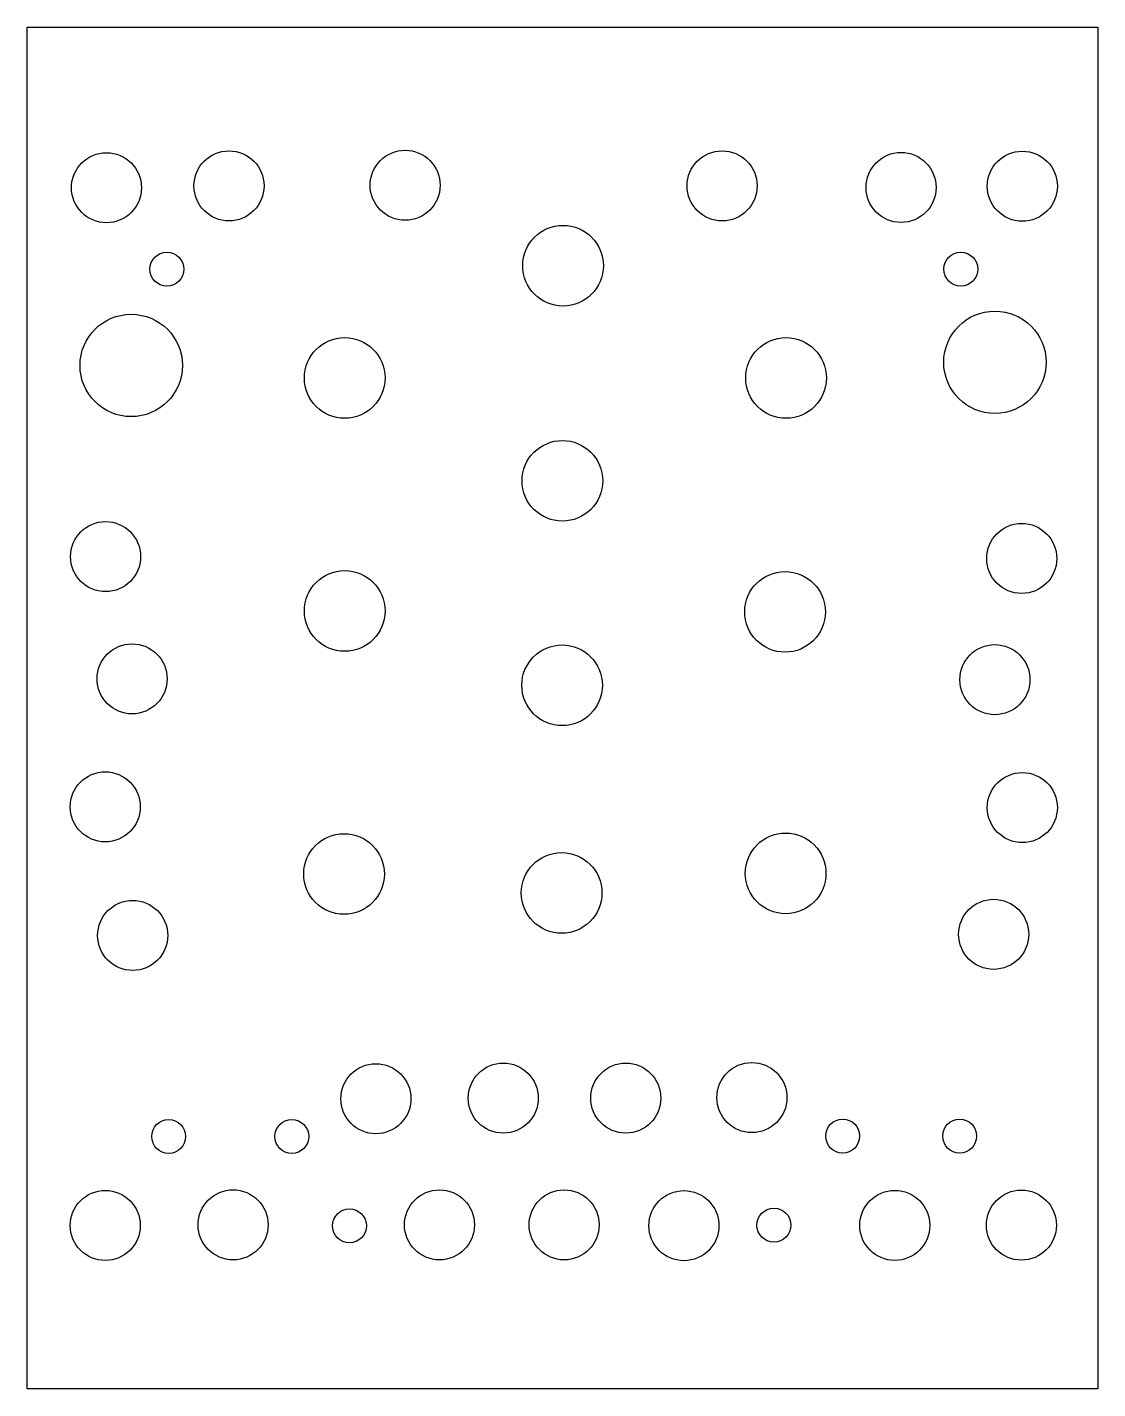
# Model space of a CAD drawing. Header units: millimetres. Extents: x 0 to 101, y 0 to 128.
import ezdxf

# ---------------------------------------------------------------- set-up
doc = ezdxf.new("R2010")
doc.units = ezdxf.units.MM
doc.layers.add('Contour', color=7, linetype='CONTINUOUS')

msp = doc.modelspace()

# ---------------------------------------------------------------- linework, layer by layer
at = {"layer": 'Contour', "color": 7, "linetype": 'CONTINUOUS'}
for p, q in [((0, 0), (0, 128.3)), ((0, 128.3), (100.85, 128.3)), ((100.85, 128.3), (100.85, 0)), ((100.85, 0), (0, 0))]:
    msp.add_line(p, q, dxfattribs=at)
for centre, radius in [((7.465, 113.177), 3.3), ((19.006, 113.349), 3.3), ((35.601, 113.406), 3.3), ((65.46, 113.349), 3.3), ((82.319, 113.203), 3.3), ((93.742, 113.317), 3.3), ((50.473, 105.827), 3.8), ((13.155, 105.496), 1.6), ((87.944, 105.51), 1.6), ((91.16, 96.728), 4.822), ((9.795, 96.426), 4.822), ((29.906, 95.25), 3.8), ((71.481, 95.25), 3.8), ((50.416, 85.557), 3.8), ((7.382, 78.413), 3.3), ((93.685, 78.243), 3.3), ((29.906, 73.296), 3.8), ((71.394, 73.209), 3.8), ((9.876, 66.895), 3.3), ((50.391, 66.295), 3.8), ((91.159, 66.819), 3.3), ((7.35, 54.837), 3.3), ((93.742, 54.764), 3.3), ((29.851, 48.507), 3.8), ((71.439, 48.566), 3.8), ((50.344, 46.728), 3.8), ((9.934, 42.721), 3.3), ((91.044, 42.824), 3.3), ((32.845, 27.332), 3.3), ((44.846, 27.39), 3.3), ((56.387, 27.39), 3.3), ((68.268, 27.438), 3.3), ((13.322, 23.772), 1.6), ((24.921, 23.772), 1.6), ((76.818, 23.814), 1.6), ((87.841, 23.814), 1.6), ((7.35, 15.389), 3.3), ((19.39, 15.448), 3.3), ((38.835, 15.447), 3.3), ((50.58, 15.447), 3.3), ((61.865, 15.37), 3.3), ((81.729, 15.396), 3.3), ((93.653, 15.422), 3.3), ((30.352, 15.35), 1.6), ((70.342, 15.422), 1.6)]:
    msp.add_circle(centre, radius, dxfattribs=at)

doc.saveas('drawing.dxf')
